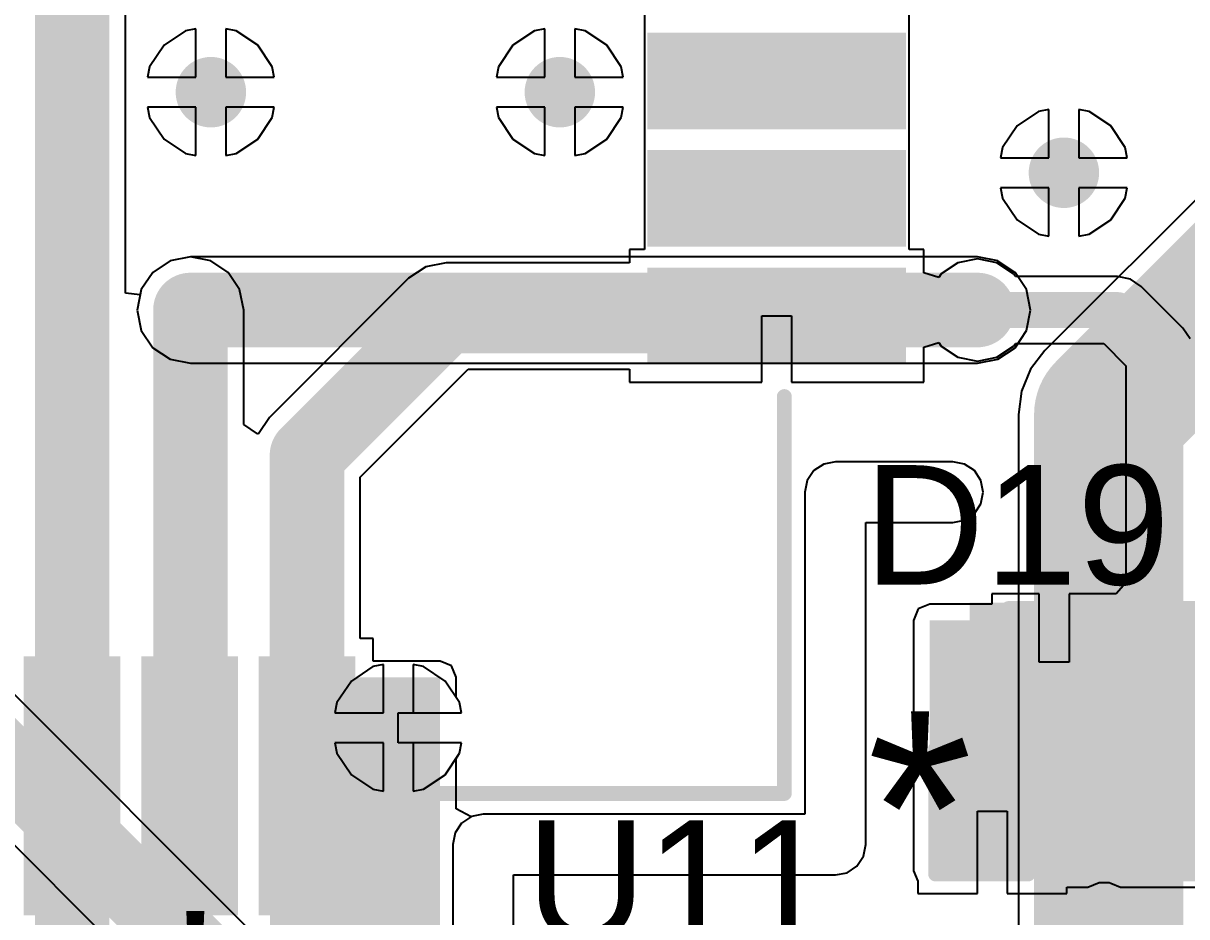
# Model space of a CAD drawing. Header units: millimetres. Extents: x -0.26 to 4.68, y -0.29 to 2.93.
# Drawn here: x 0.9071 to 1.2972, y 0.8567 to 1.1561 of the extents above; entities that cross this region are included whole.
import ezdxf

# ---------------------------------------------------------------- set-up
doc = ezdxf.new("R2010")
doc.units = ezdxf.units.MM
doc.header["$MEASUREMENT"] = 0
for name, color, linetype in [('BottomLayer', 5, 'Continuous'), ('BottomSolder', 6, 'Continuous'), ('TopLayer', 1, 'Continuous'), ('TopOverlay', 2, 'Continuous'), ('TopPaste', 8, 'Continuous'), ('TopSolder', 216, 'Continuous'), ('ViaHoleLayer', 16, 'Continuous')]:
    doc.layers.add(name, color=color, linetype=linetype)
doc.styles.add('Arial', font='arial.ttf', dxfattribs={"height": 0.2})

# ---------------------------------------------------------------- blocks, each defined once
blk = doc.blocks.new('SIM7000A_6')
at = {"layer": 'TopLayer'}
for points in [[(-0.51181, -0.22402), (-0.43307, -0.22402), (-0.43307, -0.24843), (-0.51181, -0.24843)], [(-0.51181, -0.26339), (-0.43307, -0.26339), (-0.43307, -0.2878), (-0.51181, -0.2878)], [(-0.51181, -0.30276), (-0.43307, -0.30276), (-0.43307, -0.32717), (-0.51181, -0.32717)], [(-0.32717, -0.51181), (-0.32717, -0.43307), (-0.30276, -0.43307), (-0.30276, -0.51181)], [(-0.2878, -0.51181), (-0.2878, -0.43307), (-0.26339, -0.43307), (-0.26339, -0.51181)], [(-0.24843, -0.51181), (-0.24843, -0.43307), (-0.22402, -0.43307), (-0.22402, -0.51181)]]:
    blk.add_hatch(color=1, dxfattribs=at).paths.add_polyline_path(points)
at = {"layer": 'TopPaste'}
for points in [[(-0.51181, -0.22402), (-0.43307, -0.22402), (-0.43307, -0.24843), (-0.51181, -0.24843)], [(-0.51181, -0.26339), (-0.43307, -0.26339), (-0.43307, -0.2878), (-0.51181, -0.2878)], [(-0.51181, -0.30276), (-0.43307, -0.30276), (-0.43307, -0.32717), (-0.51181, -0.32717)], [(-0.32717, -0.51181), (-0.32717, -0.43307), (-0.30276, -0.43307), (-0.30276, -0.51181)], [(-0.2878, -0.51181), (-0.2878, -0.43307), (-0.26339, -0.43307), (-0.26339, -0.51181)], [(-0.24843, -0.51181), (-0.24843, -0.43307), (-0.22402, -0.43307), (-0.22402, -0.51181)]]:
    blk.add_hatch(color=8, dxfattribs=at).paths.add_polyline_path(points)
at = {"layer": 'TopSolder'}
for points in [[(-0.51581, -0.22002), (-0.42907, -0.22002), (-0.42907, -0.25243), (-0.51581, -0.25243)], [(-0.51581, -0.25939), (-0.42907, -0.25939), (-0.42907, -0.2918), (-0.51581, -0.2918)], [(-0.51581, -0.29876), (-0.42907, -0.29876), (-0.42907, -0.33117), (-0.51581, -0.33117)], [(-0.33117, -0.51581), (-0.33117, -0.42907), (-0.29876, -0.42907), (-0.29876, -0.51581)], [(-0.2918, -0.51581), (-0.2918, -0.42907), (-0.25939, -0.42907), (-0.25939, -0.51581)], [(-0.25243, -0.51581), (-0.25243, -0.42907), (-0.22002, -0.42907), (-0.22002, -0.51581)]]:
    blk.add_hatch(color=216, dxfattribs=at).paths.add_polyline_path(points)
at = {"layer": 'TopOverlay', "const_width": 0.005}
for points in [[(-0.475, -0.341), (-0.475, -0.475)], [(-0.475, -0.475), (-0.342, -0.475)]]:
    blk.add_lwpolyline(points, dxfattribs=at)
at = {"layer": 'TopOverlay', "const_width": 0.0025}
for points in [[(-0.47625, -0.341, 1), (-0.47375, -0.341, 1)], [(-0.47625, -0.475, 1), (-0.47375, -0.475, 1)], [(-0.47625, -0.475, 1), (-0.47375, -0.475, 1)], [(-0.34325, -0.475, 1), (-0.34075, -0.475, 1)]]:
    blk.add_lwpolyline(points, format="xyb", close=True, dxfattribs=at)
blk = doc.blocks.new('DFN1006_2L__132')
at = {"layer": 'TopLayer'}
for points in [[(-0.02756, 0.01299), (-0.00591, 0.01299), (-0.00591, -0.01299), (-0.02756, -0.01299)], [(0.00591, 0.01299), (0.02756, 0.01299), (0.02756, -0.01299), (0.00591, -0.01299)]]:
    blk.add_hatch(color=1, dxfattribs=at).paths.add_polyline_path(points)
at = {"layer": 'TopOverlay'}
blk.add_hatch(color=2, dxfattribs=at).paths.add_polyline_path([(-0.04501, -0.02), (-0.03201, -0.02), (-0.03201, 0.02), (-0.04501, 0.02)])
at = {"layer": 'TopPaste'}
for points in [[(-0.02756, 0.01299), (-0.00591, 0.01299), (-0.00591, -0.01299), (-0.02756, -0.01299)], [(0.00591, 0.01299), (0.02756, 0.01299), (0.02756, -0.01299), (0.00591, -0.01299)]]:
    blk.add_hatch(color=8, dxfattribs=at).paths.add_polyline_path(points)
at = {"layer": 'TopSolder'}
for points in [[(-0.03156, 0.01699), (-0.00191, 0.01699), (-0.00191, -0.01699), (-0.03156, -0.01699)], [(0.00191, 0.01699), (0.03156, 0.01699), (0.03156, -0.01699), (0.00191, -0.01699)]]:
    blk.add_hatch(color=216, dxfattribs=at).paths.add_polyline_path(points)
at = {"layer": 'TopOverlay', "const_width": 0.005}
for points in [[(-0.032, -0.018), (-0.032, 0.018)], [(-0.032, 0.018), (0.032, 0.018)], [(0.032, -0.018), (0.032, 0.018)], [(-0.032, -0.018), (0.032, -0.018)]]:
    blk.add_lwpolyline(points, dxfattribs=at)
at = {"layer": 'TopOverlay', "const_width": 0.0025}
for points in [[(-0.03325, 0.018, 1), (-0.03075, 0.018, 1)], [(-0.03325, 0.018, 1), (-0.03075, 0.018, 1)], [(0.03075, 0.018, 1), (0.03325, 0.018, 1)], [(0.03075, 0.018, 1), (0.03325, 0.018, 1)], [(-0.03325, -0.018, 1), (-0.03075, -0.018, 1)], [(-0.03325, -0.018, 1), (-0.03075, -0.018, 1)], [(0.03075, -0.018, 1), (0.03325, -0.018, 1)], [(0.03075, -0.018, 1), (0.03325, -0.018, 1)]]:
    blk.add_lwpolyline(points, format="xyb", close=True, dxfattribs=at)
blk = doc.blocks.new('C___0603_162')
at = {"layer": 'TopLayer'}
for points in [[(-0.015, 0.0175), (-0.015, -0.0175), (-0.045, -0.0175), (-0.045, 0.0175)], [(0.045, 0.0175), (0.045, -0.0175), (0.015, -0.0175), (0.015, 0.0175)]]:
    blk.add_hatch(color=1, dxfattribs=at).paths.add_polyline_path(points)
at = {"layer": 'TopPaste'}
for points in [[(-0.015, 0.0175), (-0.015, -0.0175), (-0.045, -0.0175), (-0.045, 0.0175)], [(0.045, 0.0175), (0.045, -0.0175), (0.015, -0.0175), (0.015, 0.0175)]]:
    blk.add_hatch(color=8, dxfattribs=at).paths.add_polyline_path(points)
at = {"layer": 'TopSolder'}
for points in [[(-0.01264, 0.01986), (-0.01264, -0.01986), (-0.04736, -0.01986), (-0.04736, 0.01986)], [(0.04736, 0.01986), (0.04736, -0.01986), (0.01264, -0.01986), (0.01264, 0.01986)]]:
    blk.add_hatch(color=216, dxfattribs=at).paths.add_polyline_path(points)
at = {"layer": 'TopOverlay', "const_width": 0.005}
for points in [[(-0.049, -0.021), (-0.049, 0.021)], [(-0.049, 0.021), (-0.018, 0.021)], [(0.018, 0.021), (0.049, 0.021)], [(0.049, -0.021), (0.049, 0.021)], [(-0.049, -0.021), (-0.018, -0.021)], [(0.018, -0.021), (0.049, -0.021)]]:
    blk.add_lwpolyline(points, dxfattribs=at)
at = {"layer": 'TopOverlay', "const_width": 0.0025}
for points in [[(-0.05025, 0.021, 1), (-0.04775, 0.021, 1)], [(-0.05025, 0.021, 1), (-0.04775, 0.021, 1)], [(-0.01925, 0.021, 1), (-0.01675, 0.021, 1)], [(0.01675, 0.021, 1), (0.01925, 0.021, 1)], [(0.04775, 0.021, 1), (0.05025, 0.021, 1)], [(0.04775, 0.021, 1), (0.05025, 0.021, 1)], [(-0.05025, -0.021, 1), (-0.04775, -0.021, 1)], [(-0.05025, -0.021, 1), (-0.04775, -0.021, 1)], [(-0.01925, -0.021, 1), (-0.01675, -0.021, 1)], [(0.01675, -0.021, 1), (0.01925, -0.021, 1)], [(0.04775, -0.021, 1), (0.05025, -0.021, 1)], [(0.04775, -0.021, 1), (0.05025, -0.021, 1)]]:
    blk.add_lwpolyline(points, format="xyb", close=True, dxfattribs=at)

msp = doc.modelspace()

# ---------------------------------------------------------------- hatches: boundary and pattern name
at = {"layer": 'BottomLayer'}
h = msp.add_hatch(color=5, dxfattribs=at)
edge = h.paths.add_edge_path()
edge.add_arc((0.97, 1.133), 0.01181, 0, 360)
h = msp.add_hatch(color=5, dxfattribs=at)
edge = h.paths.add_edge_path()
edge.add_arc((1.087, 1.133), 0.01181, 0, 360)
h = msp.add_hatch(color=5, dxfattribs=at)
edge = h.paths.add_edge_path()
edge.add_arc((1.256, 1.106), 0.01181, 0, 360)
h = msp.add_hatch(color=5, dxfattribs=at)
edge = h.paths.add_edge_path()
edge.add_arc((0.963, 1.06), 0.01181, 0, 360)
h = msp.add_hatch(color=5, dxfattribs=at)
edge = h.paths.add_edge_path()
edge.add_arc((1.227, 1.06), 0.01181, 0, 360)
h = msp.add_hatch(color=5, dxfattribs=at)
edge = h.paths.add_edge_path()
edge.add_arc((1.03282, 0.91995), 0.01181, 0, 360)
at = {"layer": 'BottomSolder'}
h = msp.add_hatch(color=6, dxfattribs=at)
edge = h.paths.add_edge_path()
edge.add_arc((0.97, 1.133), 0.00591, 0, 360)
h = msp.add_hatch(color=6, dxfattribs=at)
edge = h.paths.add_edge_path()
edge.add_arc((1.087, 1.133), 0.00591, 0, 360)
h = msp.add_hatch(color=6, dxfattribs=at)
edge = h.paths.add_edge_path()
edge.add_arc((1.256, 1.106), 0.00591, 0, 360)
h = msp.add_hatch(color=6, dxfattribs=at)
edge = h.paths.add_edge_path()
edge.add_arc((0.963, 1.06), 0.00591, 0, 360)
h = msp.add_hatch(color=6, dxfattribs=at)
edge = h.paths.add_edge_path()
edge.add_arc((1.227, 1.06), 0.00591, 0, 360)
h = msp.add_hatch(color=6, dxfattribs=at)
edge = h.paths.add_edge_path()
edge.add_arc((1.03282, 0.91995), 0.00591, 0, 360)
at = {"layer": 'TopLayer'}
h = msp.add_hatch(color=1, dxfattribs=at)
edge = h.paths.add_edge_path()
edge.add_arc((0.97, 1.133), 0.01181, 0, 360)
h = msp.add_hatch(color=1, dxfattribs=at)
edge = h.paths.add_edge_path()
edge.add_arc((1.087, 1.133), 0.01181, 0, 360)
h = msp.add_hatch(color=1, dxfattribs=at)
edge = h.paths.add_edge_path()
edge.add_arc((1.256, 1.106), 0.01181, 0, 360)
h = msp.add_hatch(color=1, dxfattribs=at)
edge = h.paths.add_edge_path()
edge.add_arc((0.963, 1.06), 0.01181, 0, 360)
h = msp.add_hatch(color=1, dxfattribs=at)
edge = h.paths.add_edge_path()
edge.add_arc((1.227, 1.06), 0.01181, 0, 360)
for points in [[(1.211, 0.872), (1.264, 0.872), (1.264, 0.956), (1.211, 0.956)], [(1.275, 0.872), (1.344, 0.872), (1.344, 0.957), (1.275, 0.957)], [(0.98982, 0.77), (1.04682, 0.77), (1.04682, 0.93695), (0.98982, 0.93695)]]:
    msp.add_hatch(color=1, dxfattribs=at).paths.add_polyline_path(points)
h = msp.add_hatch(color=1, dxfattribs=at)
edge = h.paths.add_edge_path()
edge.add_arc((1.03282, 0.91995), 0.01181, 0, 360)
at = {"layer": 'TopSolder'}
h = msp.add_hatch(color=216, dxfattribs=at)
edge = h.paths.add_edge_path()
edge.add_arc((0.97, 1.133), 0.00591, 0, 360)
h = msp.add_hatch(color=216, dxfattribs=at)
edge = h.paths.add_edge_path()
edge.add_arc((1.087, 1.133), 0.00591, 0, 360)
h = msp.add_hatch(color=216, dxfattribs=at)
edge = h.paths.add_edge_path()
edge.add_arc((1.256, 1.106), 0.00591, 0, 360)
h = msp.add_hatch(color=216, dxfattribs=at)
edge = h.paths.add_edge_path()
edge.add_arc((0.963, 1.06), 0.00591, 0, 360)
h = msp.add_hatch(color=216, dxfattribs=at)
edge = h.paths.add_edge_path()
edge.add_arc((1.227, 1.06), 0.00591, 0, 360)
h = msp.add_hatch(color=216, dxfattribs=at)
edge = h.paths.add_edge_path()
edge.add_arc((1.03282, 0.91995), 0.00591, 0, 360)
at = {"layer": 'ViaHoleLayer'}
h = msp.add_hatch(color=16, dxfattribs=at)
edge = h.paths.add_edge_path()
edge.add_arc((0.97, 1.133), 0.00591, 0, 360)
h = msp.add_hatch(color=16, dxfattribs=at)
edge = h.paths.add_edge_path()
edge.add_arc((1.087, 1.133), 0.00591, 0, 360)
h = msp.add_hatch(color=16, dxfattribs=at)
edge = h.paths.add_edge_path()
edge.add_arc((1.256, 1.106), 0.00591, 0, 360)
h = msp.add_hatch(color=16, dxfattribs=at)
edge = h.paths.add_edge_path()
edge.add_arc((0.963, 1.06), 0.00591, 0, 360)
h = msp.add_hatch(color=16, dxfattribs=at)
edge = h.paths.add_edge_path()
edge.add_arc((1.227, 1.06), 0.00591, 0, 360)
h = msp.add_hatch(color=16, dxfattribs=at)
edge = h.paths.add_edge_path()
edge.add_arc((1.03282, 0.91995), 0.00591, 0, 360)

# ---------------------------------------------------------------- linework, layer by layer
at = {"layer": 'BottomLayer'}
for p, q in [((0.96149, 1.15355), (0.95428, 1.14872)), ((0.965, 1.15424), (0.96149, 1.15355)), ((0.965, 1.138), (0.965, 1.15424)), ((0.97851, 1.15355), (0.975, 1.15424)), ((0.975, 1.15424), (0.975, 1.138)), ((0.98572, 1.14872), (0.97851, 1.15355)), ((1.07849, 1.15355), (1.07128, 1.14872)), ((1.082, 1.15424), (1.07849, 1.15355)), ((1.082, 1.138), (1.082, 1.15424)), ((1.09551, 1.15355), (1.092, 1.15424)), ((1.092, 1.15424), (1.092, 1.138)), ((1.10272, 1.14872), (1.09551, 1.15355)), ((1.35574, 1.15253), (1.2496, 1.0464)), ((0.95428, 1.14872), (0.94945, 1.14151)), ((0.99055, 1.14151), (0.98572, 1.14872)), ((1.07128, 1.14872), (1.06645, 1.14151)), ((1.10755, 1.14151), (1.10272, 1.14872)), ((0.94945, 1.14151), (0.94876, 1.138)), ((0.99124, 1.138), (0.99055, 1.14151)), ((1.06645, 1.14151), (1.06576, 1.138)), ((1.10824, 1.138), (1.10755, 1.14151)), ((0.94876, 1.138), (0.965, 1.138)), ((0.975, 1.138), (0.99124, 1.138)), ((1.06576, 1.138), (1.082, 1.138)), ((1.092, 1.138), (1.10824, 1.138)), ((0.965, 1.128), (0.94876, 1.128)), ((0.94876, 1.128), (0.94945, 1.12449)), ((0.965, 1.11176), (0.965, 1.128)), ((0.99124, 1.128), (0.975, 1.128)), ((0.975, 1.128), (0.975, 1.11176)), ((0.99055, 1.12449), (0.99124, 1.128)), ((1.082, 1.128), (1.06576, 1.128)), ((1.06576, 1.128), (1.06645, 1.12449)), ((1.082, 1.11176), (1.082, 1.128)), ((1.10824, 1.128), (1.092, 1.128)), ((1.092, 1.128), (1.092, 1.11176)), ((1.10755, 1.12449), (1.10824, 1.128)), ((0.94945, 1.12449), (0.95428, 1.11728)), ((0.98572, 1.11728), (0.99055, 1.12449)), ((1.06645, 1.12449), (1.07128, 1.11728)), ((1.10272, 1.11728), (1.10755, 1.12449)), ((1.24749, 1.12655), (1.24028, 1.12172)), ((1.251, 1.12724), (1.24749, 1.12655)), ((1.251, 1.111), (1.251, 1.12724)), ((1.26451, 1.12655), (1.261, 1.12724)), ((1.261, 1.12724), (1.261, 1.111)), ((1.27172, 1.12172), (1.26451, 1.12655)), ((1.24028, 1.12172), (1.23545, 1.11451)), ((1.27655, 1.11451), (1.27172, 1.12172)), ((0.95428, 1.11728), (0.96149, 1.11245)), ((0.97851, 1.11245), (0.98572, 1.11728)), ((1.07128, 1.11728), (1.07849, 1.11245)), ((1.09551, 1.11245), (1.10272, 1.11728)), ((0.96149, 1.11245), (0.965, 1.11176)), ((0.975, 1.11176), (0.97851, 1.11245)), ((1.07849, 1.11245), (1.082, 1.11176)), ((1.092, 1.11176), (1.09551, 1.11245)), ((1.23545, 1.11451), (1.23476, 1.111)), ((1.27724, 1.111), (1.27655, 1.11451)), ((1.23476, 1.111), (1.251, 1.111)), ((1.261, 1.111), (1.27724, 1.111)), ((1.251, 1.101), (1.23476, 1.101)), ((1.23476, 1.101), (1.23545, 1.09749)), ((1.251, 1.08476), (1.251, 1.101)), ((1.27724, 1.101), (1.261, 1.101)), ((1.261, 1.101), (1.261, 1.08476)), ((1.27655, 1.09749), (1.27724, 1.101)), ((1.23545, 1.09749), (1.24028, 1.09028)), ((1.27172, 1.09028), (1.27655, 1.09749)), ((1.00539, 0.82984), (0.74362, 1.09162)), ((1.24028, 1.09028), (1.24749, 1.08545)), ((1.26451, 1.08545), (1.27172, 1.09028)), ((1.24749, 1.08545), (1.251, 1.08476)), ((1.261, 1.08476), (1.26451, 1.08545)), ((0.96315, 1.07784), (0.95632, 1.07648)), ((1.227, 1.07784), (0.96315, 1.07784)), ((1.23383, 1.07648), (1.227, 1.07784)), ((0.95632, 1.07648), (0.95053, 1.07262)), ((1.23962, 1.07262), (1.23383, 1.07648)), ((0.95053, 1.07262), (0.94666, 1.06683)), ((1.24348, 1.06683), (1.23962, 1.07262)), ((0.94666, 1.06683), (0.94531, 1.06)), ((1.24484, 1.06), (1.24348, 1.06683)), ((0.94531, 1.06), (0.94666, 1.05317)), ((1.24348, 1.05317), (1.24484, 1.06)), ((0.94666, 1.05317), (0.95053, 1.04738)), ((1.23962, 1.04738), (1.24348, 1.05317)), ((0.95053, 1.04738), (0.95632, 1.04352)), ((1.23383, 1.04352), (1.23962, 1.04738)), ((1.2496, 1.0464), (1.2448, 1.04013)), ((0.95632, 1.04352), (0.96315, 1.04216)), ((0.96315, 1.04216), (1.227, 1.04216)), ((1.227, 1.04216), (1.23383, 1.04352)), ((1.2448, 1.04013), (1.24177, 1.03283)), ((1.24177, 1.03283), (1.24074, 1.025)), ((1.24074, 1.025), (1.24074, 0.78753)), ((1.17549, 1.00839), (1.17218, 1.00618)), ((1.17939, 1.00917), (1.17549, 1.00839)), ((1.21876, 1.00917), (1.17939, 1.00917)), ((1.22266, 1.00839), (1.21876, 1.00917)), ((1.22597, 1.00618), (1.22266, 1.00839)), ((1.16997, 1.00287), (1.16919, 0.99897)), ((1.17218, 1.00618), (1.16997, 1.00287)), ((1.22818, 1.00287), (1.22597, 1.00618)), ((1.22896, 0.99897), (1.22818, 1.00287)), ((1.16919, 0.99897), (1.16919, 0.89106)), ((1.22818, 0.99507), (1.22896, 0.99897)), ((1.22597, 0.99176), (1.22818, 0.99507)), ((1.22266, 0.98955), (1.22597, 0.99176)), ((0.7975, 0.98727), (0.98538, 0.79938)), ((1.18959, 0.88086), (1.18959, 0.98878)), ((1.18959, 0.98878), (1.21876, 0.98878)), ((1.21876, 0.98878), (1.22266, 0.98955)), ((1.02431, 0.94049), (1.0171, 0.93567)), ((1.02782, 0.94119), (1.02431, 0.94049)), ((1.02782, 0.92495), (1.02782, 0.94119)), ((1.04133, 0.94049), (1.03782, 0.94119)), ((1.03782, 0.94119), (1.03782, 0.92495)), ((1.04855, 0.93567), (1.04133, 0.94049)), ((1.0171, 0.93567), (1.01228, 0.92846)), ((1.05337, 0.92846), (1.04855, 0.93567)), ((1.01228, 0.92846), (1.01158, 0.92495)), ((1.05407, 0.92495), (1.05337, 0.92846)), ((1.01158, 0.92495), (1.02782, 0.92495)), ((1.03782, 0.92495), (1.05407, 0.92495)), ((1.02782, 0.91495), (1.01158, 0.91495)), ((1.01158, 0.91495), (1.01228, 0.91144)), ((1.02782, 0.8987), (1.02782, 0.91495)), ((1.05407, 0.91495), (1.03782, 0.91495)), ((1.03782, 0.91495), (1.03782, 0.8987)), ((1.05337, 0.91144), (1.05407, 0.91495)), ((1.01228, 0.91144), (1.0171, 0.90422)), ((1.04855, 0.90422), (1.05337, 0.91144)), ((1.0171, 0.90422), (1.02431, 0.8994)), ((1.04133, 0.8994), (1.04855, 0.90422)), ((1.02431, 0.8994), (1.02782, 0.8987)), ((1.03782, 0.8987), (1.04133, 0.8994)), ((1.05738, 0.89028), (1.05407, 0.88807)), ((1.06128, 0.89106), (1.05738, 0.89028)), ((1.16919, 0.89106), (1.06128, 0.89106)), ((1.05407, 0.88807), (1.05186, 0.88476)), ((1.05186, 0.88476), (1.05108, 0.88086)), ((1.05108, 0.88086), (1.05108, 0.84149)), ((1.18881, 0.87696), (1.18959, 0.88086)), ((1.1866, 0.87365), (1.18881, 0.87696)), ((1.07148, 0.84149), (1.07148, 0.87067)), ((1.07148, 0.87067), (1.17939, 0.87067)), ((1.17939, 0.87067), (1.18329, 0.87144)), ((1.18329, 0.87144), (1.1866, 0.87365))]:
    msp.add_line(p, q, dxfattribs=at)
for points, const_width in [([(1.271, 1.025), (1.386, 1.14)], 0.05), ([(0.731, 1.079), (0.998, 0.812)], 0.025), ([(0.96315, 1.06), (1.227, 1.06)], 0.025), ([(1.271, 0.775), (1.271, 1.025)], 0.05)]:
    msp.add_lwpolyline(points, dxfattribs=dict(at, const_width=const_width))
for points, const_width in [([(0.9569, 1.06, 1), (0.9694, 1.06, 1)], 0.0125), ([(1.22075, 1.06, 1), (1.23325, 1.06, 1)], 0.0125), ([(1.2585, 1.025, 1), (1.2835, 1.025, 1)], 0.025), ([(1.2585, 1.025, 1), (1.2835, 1.025, 1)], 0.025)]:
    msp.add_lwpolyline(points, format="xyb", close=True, dxfattribs=dict(at, const_width=const_width))
at = {"layer": 'TopLayer'}
for p, q in [((0.94133, 1.06562), (0.94133, 1.18561)), ((1.11533, 1.15893), (1.11533, 1.15397)), ((1.20407, 1.15397), (1.20407, 1.15893)), ((0.96149, 1.15355), (0.95428, 1.14872)), ((0.965, 1.15424), (0.96149, 1.15355)), ((0.965, 1.138), (0.965, 1.15424)), ((0.97851, 1.15355), (0.975, 1.15424)), ((0.975, 1.15424), (0.975, 1.138)), ((0.98572, 1.14872), (0.97851, 1.15355)), ((1.07849, 1.15355), (1.07128, 1.14872)), ((1.082, 1.15424), (1.07849, 1.15355)), ((1.082, 1.138), (1.082, 1.15424)), ((1.09551, 1.15355), (1.092, 1.15424)), ((1.092, 1.15424), (1.092, 1.138)), ((1.10272, 1.14872), (1.09551, 1.15355)), ((1.11533, 1.15397), (1.11533, 1.15393)), ((1.11533, 1.15393), (1.11533, 1.1196)), ((1.20407, 1.15393), (1.20407, 1.15397)), ((1.20407, 1.1196), (1.20407, 1.15393)), ((0.95428, 1.14872), (0.94945, 1.14151)), ((0.99055, 1.14151), (0.98572, 1.14872)), ((1.07128, 1.14872), (1.06645, 1.14151)), ((1.10755, 1.14151), (1.10272, 1.14872)), ((0.94945, 1.14151), (0.94876, 1.138)), ((0.99124, 1.138), (0.99055, 1.14151)), ((1.06645, 1.14151), (1.06576, 1.138)), ((1.10824, 1.138), (1.10755, 1.14151)), ((0.94876, 1.138), (0.965, 1.138)), ((0.975, 1.138), (0.99124, 1.138)), ((1.06576, 1.138), (1.082, 1.138)), ((1.092, 1.138), (1.10824, 1.138)), ((0.965, 1.128), (0.94876, 1.128)), ((0.94876, 1.128), (0.94945, 1.12449)), ((0.965, 1.11176), (0.965, 1.128)), ((0.99124, 1.128), (0.975, 1.128)), ((0.975, 1.128), (0.975, 1.11176)), ((0.99055, 1.12449), (0.99124, 1.128)), ((1.082, 1.128), (1.06576, 1.128)), ((1.06576, 1.128), (1.06645, 1.12449)), ((1.082, 1.11176), (1.082, 1.128)), ((1.10824, 1.128), (1.092, 1.128)), ((1.092, 1.128), (1.092, 1.11176)), ((1.10755, 1.12449), (1.10824, 1.128)), ((0.94945, 1.12449), (0.95428, 1.11728)), ((0.98572, 1.11728), (0.99055, 1.12449)), ((1.06645, 1.12449), (1.07128, 1.11728)), ((1.10272, 1.11728), (1.10755, 1.12449)), ((1.24749, 1.12655), (1.24028, 1.12172)), ((1.251, 1.12724), (1.24749, 1.12655)), ((1.251, 1.111), (1.251, 1.12724)), ((1.26451, 1.12655), (1.261, 1.12724)), ((1.261, 1.12724), (1.261, 1.111)), ((1.27172, 1.12172), (1.26451, 1.12655)), ((1.11533, 1.1196), (1.11533, 1.11956)), ((1.11533, 1.11956), (1.11533, 1.1146)), ((1.20407, 1.11956), (1.20407, 1.1196)), ((1.20407, 1.1146), (1.20407, 1.11956)), ((1.24028, 1.12172), (1.23545, 1.11451)), ((1.27655, 1.11451), (1.27172, 1.12172)), ((0.95428, 1.11728), (0.96149, 1.11245)), ((0.97851, 1.11245), (0.98572, 1.11728)), ((1.07128, 1.11728), (1.07849, 1.11245)), ((1.09551, 1.11245), (1.10272, 1.11728)), ((0.96149, 1.11245), (0.965, 1.11176)), ((0.975, 1.11176), (0.97851, 1.11245)), ((1.07849, 1.11245), (1.082, 1.11176)), ((1.092, 1.11176), (1.09551, 1.11245)), ((1.11533, 1.1146), (1.11533, 1.11456)), ((1.11533, 1.11456), (1.11533, 1.08023)), ((1.20407, 1.11456), (1.20407, 1.1146)), ((1.20407, 1.08023), (1.20407, 1.11456)), ((1.23545, 1.11451), (1.23476, 1.111)), ((1.27724, 1.111), (1.27655, 1.11451)), ((1.23476, 1.111), (1.251, 1.111)), ((1.261, 1.111), (1.27724, 1.111)), ((1.251, 1.101), (1.23476, 1.101)), ((1.23476, 1.101), (1.23545, 1.09749)), ((1.251, 1.08476), (1.251, 1.101)), ((1.27724, 1.101), (1.261, 1.101)), ((1.261, 1.101), (1.261, 1.08476)), ((1.27655, 1.09749), (1.27724, 1.101)), ((1.23545, 1.09749), (1.24028, 1.09028)), ((1.27172, 1.09028), (1.27655, 1.09749)), ((1.24028, 1.09028), (1.24749, 1.08545)), ((1.26451, 1.08545), (1.27172, 1.09028)), ((1.24749, 1.08545), (1.251, 1.08476)), ((1.261, 1.08476), (1.26451, 1.08545)), ((0.96315, 1.07784), (0.95632, 1.07648)), ((0.96998, 1.07648), (0.96315, 1.07784)), ((1.11533, 1.08023), (1.11033, 1.08023)), ((1.11033, 1.08023), (1.11033, 1.07587)), ((1.20907, 1.08023), (1.20407, 1.08023)), ((1.20907, 1.07243), (1.20907, 1.08023)), ((1.227, 1.07714), (1.22044, 1.07584)), ((1.23356, 1.07584), (1.227, 1.07714)), ((0.95632, 1.07648), (0.95053, 1.07262)), ((0.97577, 1.07262), (0.96998, 1.07648)), ((1.04207, 1.07451), (1.03628, 1.07064)), ((1.0489, 1.07587), (1.04207, 1.07451)), ((1.11033, 1.07587), (1.0489, 1.07587)), ((1.0489, 1.07587), (1.0489, 1.07587)), ((1.22044, 1.07584), (1.21488, 1.07212)), ((1.23912, 1.07212), (1.23356, 1.07584)), ((0.95053, 1.07262), (0.94666, 1.06683)), ((0.97963, 1.06683), (0.97577, 1.07262)), ((1.03628, 1.07064), (0.98961, 1.02397)), ((1.03628, 1.07064), (1.03628, 1.07064)), ((1.21407, 1.07091), (1.20907, 1.07243)), ((1.21488, 1.07212), (1.21407, 1.07091)), ((1.23972, 1.07122), (1.23912, 1.07212)), ((1.274, 1.07122), (1.23972, 1.07122)), ((1.27829, 1.07036), (1.274, 1.07122)), ((1.274, 1.07122), (1.274, 1.07122)), ((1.28193, 1.06793), (1.27829, 1.07036)), ((0.94633, 1.06513), (0.94133, 1.06562)), ((0.94666, 1.06683), (0.94633, 1.06513)), ((0.98099, 1.06), (0.97963, 1.06683)), ((1.29593, 1.05393), (1.28193, 1.06793)), ((0.98099, 1.0216), (0.98099, 1.06)), ((1.1547, 1.03582), (1.1547, 1.05803)), ((1.1547, 1.05803), (1.1647, 1.05803)), ((1.1647, 1.05803), (1.1647, 1.03582)), ((1.29836, 1.05029), (1.29593, 1.05393)), ((1.29593, 1.05393), (1.29593, 1.05393)), ((1.20907, 1.04757), (1.21407, 1.04909)), ((1.20907, 1.03582), (1.20907, 1.04757)), ((1.21407, 1.04909), (1.21488, 1.04788)), ((1.21488, 1.04788), (1.22044, 1.04416)), ((1.23356, 1.04416), (1.23912, 1.04788)), ((1.23912, 1.04788), (1.23972, 1.04878)), ((1.23972, 1.04878), (1.26935, 1.04878)), ((1.26935, 1.04878), (1.27678, 1.04135)), ((1.22044, 1.04416), (1.227, 1.04286)), ((1.227, 1.04286), (1.23356, 1.04416)), ((1.02007, 1.00396), (1.05629, 1.04018)), ((1.05629, 1.04018), (1.11033, 1.04018)), ((1.11033, 1.04018), (1.11033, 1.03582)), ((1.27678, 1.04135), (1.27678, 0.9686)), ((1.11033, 1.03582), (1.1547, 1.03582)), ((1.1647, 1.03582), (1.20907, 1.03582)), ((0.98961, 1.02397), (0.98599, 1.01856)), ((0.98563, 1.01852), (0.98099, 1.0216)), ((0.98599, 1.01856), (0.98563, 1.01852)), ((1.17549, 1.00839), (1.17218, 1.00618)), ((1.17939, 1.00917), (1.17549, 1.00839)), ((1.21876, 1.00917), (1.17939, 1.00917)), ((1.22266, 1.00839), (1.21876, 1.00917)), ((1.22597, 1.00618), (1.22266, 1.00839)), ((1.02007, 0.94992), (1.02007, 1.00396)), ((1.16997, 1.00287), (1.16919, 0.99897)), ((1.17218, 1.00618), (1.16997, 1.00287)), ((1.22818, 1.00287), (1.22597, 1.00618)), ((1.22896, 0.99897), (1.22818, 1.00287)), ((1.16919, 0.99897), (1.16919, 0.89106)), ((1.22818, 0.99507), (1.22896, 0.99897)), ((1.22597, 0.99176), (1.22818, 0.99507)), ((1.22266, 0.98955), (1.22597, 0.99176)), ((1.18959, 0.88086), (1.18959, 0.98878)), ((1.18959, 0.98878), (1.21876, 0.98878)), ((1.21876, 0.98878), (1.22266, 0.98955)), ((1.27678, 0.9686), (1.27354, 0.96494)), ((1.24771, 0.96494), (1.23189, 0.96494)), ((1.23189, 0.96494), (1.23189, 0.96141)), ((1.24771, 0.94195), (1.24771, 0.96494)), ((1.27354, 0.96494), (1.25771, 0.96494)), ((1.25771, 0.96494), (1.25771, 0.94195)), ((1.20717, 0.95983), (1.20559, 0.956)), ((1.211, 0.96141), (1.20717, 0.95983)), ((1.23189, 0.96141), (1.211, 0.96141)), ((1.20559, 0.956), (1.20559, 0.872)), ((1.02443, 0.94992), (1.02007, 0.94992)), ((1.02443, 0.94236), (1.02443, 0.94992)), ((1.04682, 0.94236), (1.02443, 0.94236)), ((1.05065, 0.94078), (1.04682, 0.94236)), ((1.05223, 0.93695), (1.05065, 0.94078)), ((1.25771, 0.94195), (1.24771, 0.94195)), ((1.05223, 0.93016), (1.05223, 0.93695)), ((1.05337, 0.92846), (1.05223, 0.93016)), ((1.05407, 0.92495), (1.05337, 0.92846)), ((1.03282, 0.91495), (1.03282, 0.92495)), ((1.03282, 0.92495), (1.05407, 0.92495)), ((1.05407, 0.91495), (1.03282, 0.91495)), ((1.05337, 0.91144), (1.05407, 0.91495)), ((1.05223, 0.90974), (1.05337, 0.91144)), ((1.05223, 0.89286), (1.05223, 0.90974)), ((1.05723, 0.89019), (1.05223, 0.89286)), ((1.05738, 0.89028), (1.05723, 0.89019)), ((1.06128, 0.89106), (1.05738, 0.89028)), ((1.16919, 0.89106), (1.06128, 0.89106)), ((1.227, 0.8645), (1.227, 0.892)), ((1.227, 0.892), (1.237, 0.892)), ((1.237, 0.892), (1.237, 0.8645)), ((1.18881, 0.87696), (1.18959, 0.88086)), ((1.1866, 0.87365), (1.18881, 0.87696)), ((1.07148, 0.84149), (1.07148, 0.87067)), ((1.07148, 0.87067), (1.17939, 0.87067)), ((1.17939, 0.87067), (1.18329, 0.87144)), ((1.18329, 0.87144), (1.1866, 0.87365)), ((1.20559, 0.872), (1.207, 0.86859)), ((1.207, 0.86859), (1.207, 0.8645)), ((1.257, 0.8645), (1.257, 0.86659)), ((1.257, 0.86659), (1.264, 0.86659)), ((1.264, 0.86659), (1.26783, 0.86817)), ((1.26783, 0.86817), (1.27117, 0.86817)), ((1.27117, 0.86817), (1.27171, 0.86795)), ((1.27171, 0.86795), (1.275, 0.86659)), ((1.275, 0.86659), (1.344, 0.86659)), ((1.207, 0.8645), (1.227, 0.8645)), ((1.237, 0.8645), (1.257, 0.8645))]:
    msp.add_line(p, q, dxfattribs=at)
for points, const_width in [([(0.92348, 0.90055), (0.92348, 1.18561)], 0.025), ([(0.96315, 0.92742), (0.96315, 1.06)], 0.025), ([(1.00222, 1.01135), (1.0489, 1.05803)], 0.025), ([(1.0489, 1.05803), (1.1597, 1.05803)], 0.025), ([(1.227, 1.06), (1.274, 1.06)], 0.012), ([(1.274, 1.06), (1.288, 1.046)], 0.012), ([(1.288, 0.93102), (1.288, 1.046)], 0.012), ([(1.00222, 0.90055), (1.00222, 1.01135)], 0.025), ([(0.92348, 0.826), (0.92348, 0.90055)], 0.025), ([(1.00222, 0.90055), (1.00301, 0.89976)], 0.022), ([(1.00301, 0.82818), (1.00301, 0.89976)], 0.022), ([(1.232, 0.892), (1.23588, 0.89588)], 0.022)]:
    msp.add_lwpolyline(points, dxfattribs=dict(at, const_width=const_width))
for points, const_width in [([(0.9569, 1.06, 1), (0.9694, 1.06, 1)], 0.0125), ([(1.04265, 1.05803, 1), (1.05515, 1.05803, 1)], 0.0125), ([(1.04265, 1.05803, 1), (1.05515, 1.05803, 1)], 0.0125), ([(1.15345, 1.05803, 1), (1.16595, 1.05803, 1)], 0.0125), ([(1.224, 1.06, 1), (1.23, 1.06, 1)], 0.006), ([(1.271, 1.06, 1), (1.277, 1.06, 1)], 0.006), ([(1.271, 1.06, 1), (1.277, 1.06, 1)], 0.006), ([(1.285, 1.046, 1), (1.291, 1.046, 1)], 0.006), ([(1.285, 1.046, 1), (1.291, 1.046, 1)], 0.006), ([(0.99597, 1.01135, 1), (1.00847, 1.01135, 1)], 0.0125), ([(0.99597, 1.01135, 1), (1.00847, 1.01135, 1)], 0.0125), ([(0.9569, 0.92742, 1), (0.9694, 0.92742, 1)], 0.0125), ([(1.285, 0.93102, 1), (1.291, 0.93102, 1)], 0.006), ([(0.91723, 0.90055, 1), (0.92973, 0.90055, 1)], 0.0125), ([(0.91723, 0.90055, 1), (0.92973, 0.90055, 1)], 0.0125), ([(0.99597, 0.90055, 1), (1.00847, 0.90055, 1)], 0.0125), ([(0.99672, 0.90055, 1), (1.00772, 0.90055, 1)], 0.011), ([(0.99751, 0.89976, 1), (1.00851, 0.89976, 1)], 0.011), ([(0.99751, 0.89976, 1), (1.00851, 0.89976, 1)], 0.011), ([(1.23038, 0.89588, 1), (1.24138, 0.89588, 1)], 0.011), ([(1.2265, 0.892, 1), (1.2375, 0.892, 1)], 0.011)]:
    msp.add_lwpolyline(points, format="xyb", close=True, dxfattribs=dict(at, const_width=const_width))

# ---------------------------------------------------------------- block references
at = {"rotation": 90}
msp.add_blockref('SIM7000A_6', (0.68726, 1.37299), dxfattribs=at)
for name, p in [('DFN1006_2L__132', (1.26945, 0.94195)), ('C___0603_162', (1.262, 0.892))]:
    msp.add_blockref(name, p)

# ---------------------------------------------------------------- texts
at = {"layer": 'TopOverlay', "style": 'Arial'}
for s, height, p in [('D19', 0.04, (1.18902, 0.96801)), ('*', 0.065, (1.19, 0.86056)), ('U11', 0.04, (1.07568, 0.84901)), ('*', 0.065, (0.947, 0.79356))]:
    msp.add_text(s, height=height, dxfattribs=at).set_placement(p)

doc.saveas('drawing.dxf')
